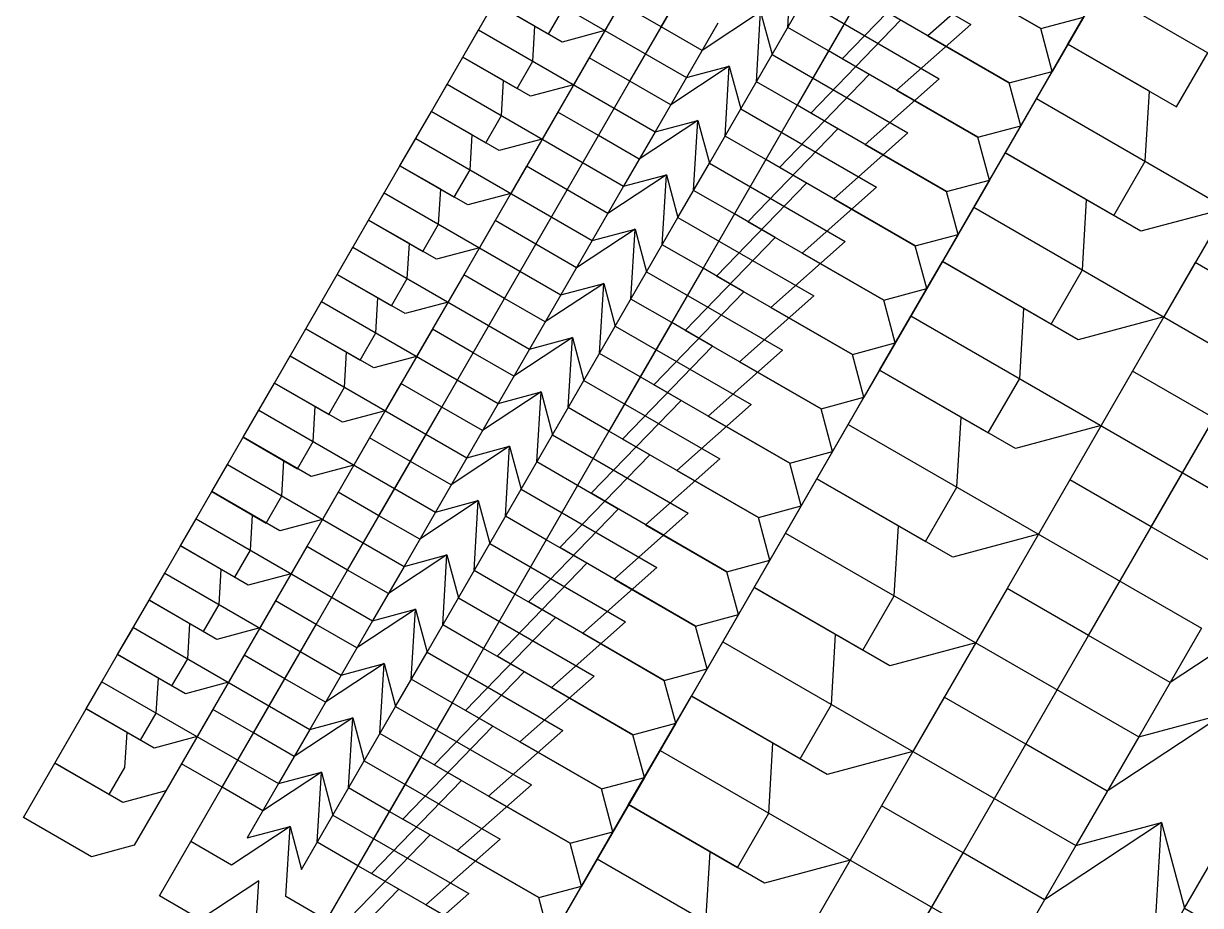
# Model space of a CAD drawing. Extents: x -31.2 to 31.2, y -29.9 to 29.9.
# Drawn here: x -23.552 to -18.862, y 18.732 to 22.247 of the extents above; entities that cross this region are included whole.
import ezdxf

# ---------------------------------------------------------------- set-up
doc = ezdxf.new("R2010")
doc.units = 0

msp = doc.modelspace()

# ---------------------------------------------------------------- linework, layer by layer
for points in [[(-20.2191, 22.3545, 0), (-20.4691, 21.9215, 0), (-20.6315, 22.0152, 0), (-20.6147, 22.2942, 0), (-20.848, 22.1402, 0), (-21.0104, 22.234, 0), (-20.7604, 22.667, 0)], [(-20.2191, 22.3545, 0), (-20.4691, 21.9215, 0), (-20.6315, 22.0152, 0), (-20.6147, 22.2942, 0), (-20.848, 22.1402, 0), (-21.0104, 22.234, 0), (-20.7604, 22.667, 0)], [(-20.2191, 22.3545, 0), (-20.4691, 21.9215, 0), (-20.6315, 22.0152, 0), (-20.6147, 22.2942, 0), (-20.848, 22.1402, 0), (-21.0104, 22.234, 0), (-20.7604, 22.667, 0)], [(-20.0941, 22.571, 0), (-20.3441, 22.138, 0), (-20.5065, 22.2317, 0), (-20.4897, 22.5107, 0)], [(-20.0941, 22.571, 0), (-20.3441, 22.138, 0), (-20.5065, 22.2317, 0), (-20.4897, 22.5107, 0)], [(-20.0941, 22.571, 0), (-20.3441, 22.138, 0), (-20.5065, 22.2317, 0), (-20.4897, 22.5107, 0)], [(-21.0477, 22.5442, 0), (-21.2352, 22.2195, 0), (-21.406, 22.1737, 0), (-21.6766, 22.33, 0)], [(-21.0477, 22.5442, 0), (-21.2352, 22.2195, 0), (-21.406, 22.1737, 0), (-21.6766, 22.33, 0)], [(-21.0477, 22.5442, 0), (-21.2352, 22.2195, 0), (-21.406, 22.1737, 0), (-21.6766, 22.33, 0)], [(-21.0477, 22.5442, 0), (-21.2352, 22.2195, 0), (-21.406, 22.1737, 0), (-21.6766, 22.33, 0)], [(-20.319, 22.5565, 0), (-19.7777, 22.244, 0), (-20.0735, 21.9817, 0), (-19.7487, 21.7942, 0), (-19.578, 21.84, 0), (-19.828, 21.407, 0), (-19.828, 21.407, 0), (-19.8737, 21.5777, 0), (-20.415, 21.8902, 0), (-20.0567, 22.2607, 0)], [(-20.319, 22.5565, 0), (-19.7777, 22.244, 0), (-20.0735, 21.9817, 0), (-19.7487, 21.7942, 0), (-19.578, 21.84, 0), (-19.828, 21.407, 0), (-19.828, 21.407, 0), (-19.8737, 21.5777, 0), (-20.415, 21.8902, 0), (-20.0567, 22.2607, 0)], [(-20.319, 22.5565, 0), (-19.7777, 22.244, 0), (-20.0735, 21.9817, 0), (-19.7487, 21.7942, 0), (-19.578, 21.84, 0), (-19.828, 21.407, 0), (-19.828, 21.407, 0), (-19.8737, 21.5777, 0), (-20.415, 21.8902, 0), (-20.0567, 22.2607, 0)], [(-19.203, 22.4895, 0), (-19.453, 22.0565, 0), (-19.453, 22.0565, 0), (-19.4987, 22.2272, 0), (-20.04, 22.5397, 0)], [(-19.203, 22.4895, 0), (-19.453, 22.0565, 0), (-19.453, 22.0565, 0), (-19.4987, 22.2272, 0), (-20.04, 22.5397, 0)], [(-19.6527, 22.4605, 0), (-19.9485, 22.1982, 0), (-19.6237, 22.0107, 0), (-19.453, 22.0565, 0), (-19.703, 21.6235, 0), (-19.703, 21.6235, 0), (-19.7487, 21.7942, 0), (-20.29, 22.1067, 0), (-19.9317, 22.4772, 0)], [(-19.6527, 22.4605, 0), (-19.9485, 22.1982, 0), (-19.6237, 22.0107, 0), (-19.453, 22.0565, 0), (-19.703, 21.6235, 0), (-19.703, 21.6235, 0), (-19.7487, 21.7942, 0), (-20.29, 22.1067, 0), (-19.9317, 22.4772, 0)], [(-19.6527, 22.4605, 0), (-19.9485, 22.1982, 0), (-19.6237, 22.0107, 0), (-19.453, 22.0565, 0), (-19.703, 21.6235, 0), (-19.703, 21.6235, 0), (-19.7487, 21.7942, 0), (-20.29, 22.1067, 0), (-19.9317, 22.4772, 0)], [(-21.6141, 22.4382, 0), (-20.9105, 22.032, 0), (-21.0355, 21.8155, 0), (-20.8647, 21.8612, 0), (-20.819, 21.6905, 0), (-20.694, 21.907, 0), (-20.1527, 21.5945, 0), (-20.4485, 21.3322, 0), (-20.1237, 21.1447, 0), (-19.953, 21.1905, 0), (-20.203, 20.7575, 0), (-20.203, 20.7575, 0), (-20.2487, 20.9282, 0), (-20.79, 21.2407, 0), (-20.4317, 21.6112, 0), (-20.5941, 21.705, 0), (-20.8441, 21.272, 0), (-21.0065, 21.3657, 0), (-20.9897, 21.6447, 0), (-21.223, 21.4907, 0), (-21.3854, 21.5845, 0), (-21.1354, 22.0175, 0), (-21.2977, 22.1112, 0), (-21.4852, 21.7865, 0), (-21.656, 21.7407, 0), (-21.9266, 21.897, 0), (-21.8016, 22.1135, 0), (-21.5851, 21.9885, 0), (-21.5226, 22.0967, 0), (-21.5143, 22.2362, 0), (-21.6766, 22.33, 0)], [(-21.6141, 22.4382, 0), (-20.9105, 22.032, 0), (-21.0355, 21.8155, 0), (-20.8647, 21.8612, 0), (-20.819, 21.6905, 0), (-20.694, 21.907, 0), (-20.1527, 21.5945, 0), (-20.4485, 21.3322, 0), (-20.1237, 21.1447, 0), (-19.953, 21.1905, 0), (-20.203, 20.7575, 0), (-20.203, 20.7575, 0), (-20.2487, 20.9282, 0), (-20.79, 21.2407, 0), (-20.4317, 21.6112, 0), (-20.5941, 21.705, 0), (-20.8441, 21.272, 0), (-21.0065, 21.3657, 0), (-20.9897, 21.6447, 0), (-21.223, 21.4907, 0), (-21.3854, 21.5845, 0), (-21.1354, 22.0175, 0), (-21.2977, 22.1112, 0), (-21.4852, 21.7865, 0), (-21.656, 21.7407, 0), (-21.9266, 21.897, 0), (-21.8016, 22.1135, 0), (-21.5851, 21.9885, 0), (-21.5226, 22.0967, 0), (-21.5143, 22.2362, 0), (-21.6766, 22.33, 0)], [(-21.6141, 22.4382, 0), (-20.9105, 22.032, 0), (-21.0355, 21.8155, 0), (-20.8647, 21.8612, 0), (-20.819, 21.6905, 0), (-20.694, 21.907, 0), (-20.1527, 21.5945, 0), (-20.4485, 21.3322, 0), (-20.1237, 21.1447, 0), (-19.953, 21.1905, 0), (-20.203, 20.7575, 0), (-20.203, 20.7575, 0), (-20.2487, 20.9282, 0), (-20.79, 21.2407, 0), (-20.4317, 21.6112, 0), (-20.5941, 21.705, 0), (-20.8441, 21.272, 0), (-21.0065, 21.3657, 0), (-20.9897, 21.6447, 0), (-21.223, 21.4907, 0), (-21.3854, 21.5845, 0), (-21.1354, 22.0175, 0), (-21.2977, 22.1112, 0), (-21.4852, 21.7865, 0), (-21.656, 21.7407, 0), (-21.9266, 21.897, 0), (-21.8016, 22.1135, 0), (-21.5851, 21.9885, 0), (-21.5226, 22.0967, 0), (-21.5143, 22.2362, 0), (-21.6766, 22.33, 0)], [(-21.6141, 22.4382, 0), (-20.9105, 22.032, 0), (-21.0355, 21.8155, 0), (-20.8647, 21.8612, 0), (-20.819, 21.6905, 0), (-20.694, 21.907, 0), (-20.1527, 21.5945, 0), (-20.4485, 21.3322, 0), (-20.1237, 21.1447, 0), (-19.953, 21.1905, 0), (-20.203, 20.7575, 0), (-20.203, 20.7575, 0), (-20.2487, 20.9282, 0), (-20.79, 21.2407, 0), (-20.4317, 21.6112, 0), (-20.5941, 21.705, 0), (-20.8441, 21.272, 0), (-21.0065, 21.3657, 0), (-20.9897, 21.6447, 0), (-21.223, 21.4907, 0), (-21.3854, 21.5845, 0), (-21.1354, 22.0175, 0), (-21.2977, 22.1112, 0), (-21.4852, 21.7865, 0), (-21.656, 21.7407, 0), (-21.9266, 21.897, 0), (-21.8016, 22.1135, 0), (-21.5851, 21.9885, 0), (-21.5226, 22.0967, 0), (-21.5143, 22.2362, 0), (-21.6766, 22.33, 0)], [(-20.6147, 22.2942, 0), (-20.569, 22.1235, 0), (-20.444, 22.34, 0), (-19.9027, 22.0275, 0), (-20.1985, 21.7652, 0), (-19.8737, 21.5777, 0), (-19.703, 21.6235, 0), (-19.953, 21.1905, 0), (-19.953, 21.1905, 0), (-19.9987, 21.3612, 0), (-20.54, 21.6737, 0), (-20.1817, 22.0442, 0), (-20.3441, 22.138, 0), (-20.5941, 21.705, 0), (-20.7565, 21.7987, 0), (-20.7397, 22.0777, 0), (-20.973, 21.9237, 0), (-21.1354, 22.0175, 0), (-20.8854, 22.4505, 0)], [(-20.6147, 22.2942, 0), (-20.569, 22.1235, 0), (-20.444, 22.34, 0), (-19.9027, 22.0275, 0), (-20.1985, 21.7652, 0), (-19.8737, 21.5777, 0), (-19.703, 21.6235, 0), (-19.953, 21.1905, 0), (-19.953, 21.1905, 0), (-19.9987, 21.3612, 0), (-20.54, 21.6737, 0), (-20.1817, 22.0442, 0), (-20.3441, 22.138, 0), (-20.5941, 21.705, 0), (-20.7565, 21.7987, 0), (-20.7397, 22.0777, 0), (-20.973, 21.9237, 0), (-21.1354, 22.0175, 0), (-20.8854, 22.4505, 0)], [(-20.6147, 22.2942, 0), (-20.569, 22.1235, 0), (-20.444, 22.34, 0), (-19.9027, 22.0275, 0), (-20.1985, 21.7652, 0), (-19.8737, 21.5777, 0), (-19.703, 21.6235, 0), (-19.953, 21.1905, 0), (-19.953, 21.1905, 0), (-19.9987, 21.3612, 0), (-20.54, 21.6737, 0), (-20.1817, 22.0442, 0), (-20.3441, 22.138, 0), (-20.5941, 21.705, 0), (-20.7565, 21.7987, 0), (-20.7397, 22.0777, 0), (-20.973, 21.9237, 0), (-21.1354, 22.0175, 0), (-20.8854, 22.4505, 0)], [(-20.6147, 22.2942, 0), (-20.569, 22.1235, 0), (-20.444, 22.34, 0), (-19.9027, 22.0275, 0), (-20.1985, 21.7652, 0), (-19.8737, 21.5777, 0), (-19.703, 21.6235, 0), (-19.953, 21.1905, 0), (-19.953, 21.1905, 0), (-19.9987, 21.3612, 0), (-20.54, 21.6737, 0), (-20.1817, 22.0442, 0), (-20.3441, 22.138, 0), (-20.5941, 21.705, 0), (-20.7565, 21.7987, 0), (-20.7397, 22.0777, 0), (-20.973, 21.9237, 0), (-21.1354, 22.0175, 0), (-20.8854, 22.4505, 0)], [(-19.8235, 22.4147, 0), (-19.4987, 22.2272, 0), (-19.328, 22.273, 0), (-19.578, 21.84, 0), (-19.578, 21.84, 0), (-19.6237, 22.0107, 0), (-20.165, 22.3232, 0)], [(-19.8235, 22.4147, 0), (-19.4987, 22.2272, 0), (-19.328, 22.273, 0), (-19.578, 21.84, 0), (-19.578, 21.84, 0), (-19.6237, 22.0107, 0), (-20.165, 22.3232, 0)], [(-18.6327, 21.7272, 0), (-19.0077, 21.0777, 0), (-19.3492, 20.9862, 0), (-19.8905, 21.2987, 0), (-19.6405, 21.7317, 0), (-19.2074, 21.4817, 0), (-19.0824, 21.6982, 0), (-19.0657, 21.9772, 0), (-19.3905, 22.1647, 0), (-19.2655, 22.3812, 0), (-17.8582, 21.5687, 0)], [(-20.7855, 22.2485, 0), (-20.9105, 22.032, 0), (-20.7397, 22.0777, 0), (-20.694, 21.907, 0), (-20.569, 22.1235, 0), (-20.0277, 21.811, 0), (-20.3235, 21.5487, 0), (-19.9987, 21.3612, 0), (-19.828, 21.407, 0), (-20.078, 20.974, 0), (-20.078, 20.974, 0), (-20.1237, 21.1447, 0), (-20.665, 21.4572, 0), (-20.3067, 21.8277, 0), (-20.4691, 21.9215, 0), (-20.7191, 21.4885, 0), (-20.8815, 21.5822, 0), (-20.8647, 21.8612, 0), (-21.098, 21.7072, 0), (-21.2604, 21.801, 0), (-21.0104, 22.234, 0), (-21.1727, 22.3277, 0), (-21.3602, 22.003, 0), (-21.531, 21.9572, 0), (-21.8016, 22.1135, 0), (-21.6766, 22.33, 0), (-21.4601, 22.205, 0), (-21.3976, 22.3132, 0)], [(-20.7855, 22.2485, 0), (-20.9105, 22.032, 0), (-20.7397, 22.0777, 0), (-20.694, 21.907, 0), (-20.569, 22.1235, 0), (-20.0277, 21.811, 0), (-20.3235, 21.5487, 0), (-19.9987, 21.3612, 0), (-19.828, 21.407, 0), (-20.078, 20.974, 0), (-20.078, 20.974, 0), (-20.1237, 21.1447, 0), (-20.665, 21.4572, 0), (-20.3067, 21.8277, 0), (-20.4691, 21.9215, 0), (-20.7191, 21.4885, 0), (-20.8815, 21.5822, 0), (-20.8647, 21.8612, 0), (-21.098, 21.7072, 0), (-21.2604, 21.801, 0), (-21.0104, 22.234, 0), (-21.1727, 22.3277, 0), (-21.3602, 22.003, 0), (-21.531, 21.9572, 0), (-21.8016, 22.1135, 0), (-21.6766, 22.33, 0), (-21.4601, 22.205, 0), (-21.3976, 22.3132, 0)], [(-20.7855, 22.2485, 0), (-20.9105, 22.032, 0), (-20.7397, 22.0777, 0), (-20.694, 21.907, 0), (-20.569, 22.1235, 0), (-20.0277, 21.811, 0), (-20.3235, 21.5487, 0), (-19.9987, 21.3612, 0), (-19.828, 21.407, 0), (-20.078, 20.974, 0), (-20.078, 20.974, 0), (-20.1237, 21.1447, 0), (-20.665, 21.4572, 0), (-20.3067, 21.8277, 0), (-20.4691, 21.9215, 0), (-20.7191, 21.4885, 0), (-20.8815, 21.5822, 0), (-20.8647, 21.8612, 0), (-21.098, 21.7072, 0), (-21.2604, 21.801, 0), (-21.0104, 22.234, 0), (-21.1727, 22.3277, 0), (-21.3602, 22.003, 0), (-21.531, 21.9572, 0), (-21.8016, 22.1135, 0), (-21.6766, 22.33, 0), (-21.4601, 22.205, 0), (-21.3976, 22.3132, 0)], [(-20.7855, 22.2485, 0), (-20.9105, 22.032, 0), (-20.7397, 22.0777, 0), (-20.694, 21.907, 0), (-20.569, 22.1235, 0), (-20.0277, 21.811, 0), (-20.3235, 21.5487, 0), (-19.9987, 21.3612, 0), (-19.828, 21.407, 0), (-20.078, 20.974, 0), (-20.078, 20.974, 0), (-20.1237, 21.1447, 0), (-20.665, 21.4572, 0), (-20.3067, 21.8277, 0), (-20.4691, 21.9215, 0), (-20.7191, 21.4885, 0), (-20.8815, 21.5822, 0), (-20.8647, 21.8612, 0), (-21.098, 21.7072, 0), (-21.2604, 21.801, 0), (-21.0104, 22.234, 0), (-21.1727, 22.3277, 0), (-21.3602, 22.003, 0), (-21.531, 21.9572, 0), (-21.8016, 22.1135, 0), (-21.6766, 22.33, 0), (-21.4601, 22.205, 0), (-21.3976, 22.3132, 0)], [(-18.7577, 21.5107, 0), (-19.0992, 21.4192, 0), (-19.6405, 21.7317, 0), (-19.3905, 22.1647, 0), (-18.9574, 21.9147, 0), (-18.8324, 22.1312, 0)], [(-18.7332, 20.0532, 0), (-19.0579, 20.2407, 0), (-18.5579, 21.1067, 0), (-18.8827, 21.2942, 0), (-19.2577, 20.6447, 0), (-19.5992, 20.5532, 0), (-20.1405, 20.8657, 0), (-19.8905, 21.2987, 0), (-19.4574, 21.0487, 0), (-19.3324, 21.2652, 0), (-19.3157, 21.5442, 0), (-19.6405, 21.7317, 0), (-19.5155, 21.9482, 0), (-18.1082, 21.1357, 0)], [(-18.7332, 20.0532, 0), (-19.0579, 20.2407, 0), (-18.5579, 21.1067, 0), (-18.8827, 21.2942, 0), (-19.2577, 20.6447, 0), (-19.5992, 20.5532, 0), (-20.1405, 20.8657, 0), (-19.8905, 21.2987, 0), (-19.4574, 21.0487, 0), (-19.3324, 21.2652, 0), (-19.3157, 21.5442, 0), (-19.6405, 21.7317, 0), (-19.5155, 21.9482, 0), (-18.1082, 21.1357, 0)], [(-18.5167, 19.9282, 0), (-18.9832, 19.6202, 0), (-19.3079, 19.8077, 0), (-18.8079, 20.6737, 0), (-19.1327, 20.8612, 0), (-19.5077, 20.2117, 0), (-19.8492, 20.1202, 0), (-20.3905, 20.4327, 0), (-20.1405, 20.8657, 0), (-19.7074, 20.6157, 0), (-19.5824, 20.8322, 0), (-19.5657, 21.1112, 0), (-19.8905, 21.2987, 0), (-19.7655, 21.5152, 0), (-18.3582, 20.7027, 0)], [(-18.5167, 19.9282, 0), (-18.9832, 19.6202, 0), (-19.3079, 19.8077, 0), (-18.8079, 20.6737, 0), (-19.1327, 20.8612, 0), (-19.5077, 20.2117, 0), (-19.8492, 20.1202, 0), (-20.3905, 20.4327, 0), (-20.1405, 20.8657, 0), (-19.7074, 20.6157, 0), (-19.5824, 20.8322, 0), (-19.5657, 21.1112, 0), (-19.8905, 21.2987, 0), (-19.7655, 21.5152, 0), (-18.3582, 20.7027, 0)], [(-18.7667, 19.4952, 0), (-19.2332, 19.1872, 0), (-19.5579, 19.3747, 0), (-19.0579, 20.2407, 0), (-19.3827, 20.4282, 0), (-19.7577, 19.7787, 0), (-20.0992, 19.6872, 0), (-20.6405, 19.9997, 0), (-20.3905, 20.4327, 0), (-19.9574, 20.1827, 0), (-19.8324, 20.3992, 0), (-19.8157, 20.6782, 0), (-20.1405, 20.8657, 0), (-20.0155, 21.0822, 0), (-18.6082, 20.2697, 0)], [(-18.7667, 19.4952, 0), (-19.2332, 19.1872, 0), (-19.5579, 19.3747, 0), (-19.0579, 20.2407, 0), (-19.3827, 20.4282, 0), (-19.7577, 19.7787, 0), (-20.0992, 19.6872, 0), (-20.6405, 19.9997, 0), (-20.3905, 20.4327, 0), (-19.9574, 20.1827, 0), (-19.8324, 20.3992, 0), (-19.8157, 20.6782, 0), (-20.1405, 20.8657, 0), (-20.0155, 21.0822, 0), (-18.6082, 20.2697, 0)], [(-18.7254, 18.3167, 0), (-19.0502, 18.5042, 0), (-19.0167, 19.0622, 0), (-19.4832, 18.7542, 0), (-19.8079, 18.9417, 0), (-19.3079, 19.8077, 0), (-19.6327, 19.9952, 0), (-20.0077, 19.3457, 0), (-20.3492, 19.2542, 0), (-20.8905, 19.5667, 0), (-20.6405, 19.9997, 0), (-20.2074, 19.7497, 0), (-20.0824, 19.9662, 0), (-20.0657, 20.2452, 0), (-20.3905, 20.4327, 0), (-20.2655, 20.6492, 0), (-18.8582, 19.8367, 0), (-19.1082, 19.4037, 0), (-18.7667, 19.4952, 0)], [(-18.7254, 18.3167, 0), (-19.0502, 18.5042, 0), (-19.0167, 19.0622, 0), (-19.4832, 18.7542, 0), (-19.8079, 18.9417, 0), (-19.3079, 19.8077, 0), (-19.6327, 19.9952, 0), (-20.0077, 19.3457, 0), (-20.3492, 19.2542, 0), (-20.8905, 19.5667, 0), (-20.6405, 19.9997, 0), (-20.2074, 19.7497, 0), (-20.0824, 19.9662, 0), (-20.0657, 20.2452, 0), (-20.3905, 20.4327, 0), (-20.2655, 20.6492, 0), (-18.8582, 19.8367, 0), (-19.1082, 19.4037, 0), (-18.7667, 19.4952, 0)], [(-21.453, 18.5924, 0), (-21.4987, 18.7631, 0), (-22.04, 19.0756, 0), (-21.6817, 19.4462, 0), (-21.8441, 19.5399, 0), (-22.0941, 19.1069, 0), (-22.2565, 19.2006, 0), (-22.2397, 19.4796, 0), (-22.473, 19.3256, 0), (-22.6354, 19.4194, 0), (-22.3854, 19.8524, 0), (-22.5477, 19.9462, 0), (-22.7352, 19.6214, 0), (-22.906, 19.5756, 0), (-23.1766, 19.7319, 0), (-23.0516, 19.9484, 0), (-22.8351, 19.8234, 0), (-22.7726, 19.9316, 0), (-22.7643, 20.0712, 0), (-22.9266, 20.1649, 0), (-22.8641, 20.2732, 0), (-22.1605, 19.8669, 0), (-22.2855, 19.6504, 0), (-22.1147, 19.6962, 0), (-22.069, 19.5254, 0), (-21.944, 19.7419, 0), (-21.4027, 19.4294, 0), (-21.6985, 19.1671, 0), (-21.3737, 18.9796, 0), (-21.203, 19.0254, 0), (-21.453, 18.5924, 0)], [(-21.453, 18.5924, 0), (-21.4987, 18.7631, 0), (-22.04, 19.0756, 0), (-21.6817, 19.4462, 0), (-21.8441, 19.5399, 0), (-22.0941, 19.1069, 0), (-22.2565, 19.2006, 0), (-22.2397, 19.4796, 0), (-22.473, 19.3256, 0), (-22.6354, 19.4194, 0), (-22.3854, 19.8524, 0), (-22.5477, 19.9462, 0), (-22.7352, 19.6214, 0), (-22.906, 19.5756, 0), (-23.1766, 19.7319, 0), (-23.0516, 19.9484, 0), (-22.8351, 19.8234, 0), (-22.7726, 19.9316, 0), (-22.7643, 20.0712, 0), (-22.9266, 20.1649, 0), (-22.8641, 20.2732, 0), (-22.1605, 19.8669, 0), (-22.2855, 19.6504, 0), (-22.1147, 19.6962, 0), (-22.069, 19.5254, 0), (-21.944, 19.7419, 0), (-21.4027, 19.4294, 0), (-21.6985, 19.1671, 0), (-21.3737, 18.9796, 0), (-21.203, 19.0254, 0), (-21.453, 18.5924, 0)], [(-18.4754, 18.7497, 0), (-18.9754, 17.8837, 0), (-19.3002, 18.0712, 0), (-19.2667, 18.6292, 0), (-19.7332, 18.3212, 0), (-20.0579, 18.5087, 0), (-19.5579, 19.3747, 0), (-19.8827, 19.5622, 0), (-20.2577, 18.9127, 0), (-20.5992, 18.8212, 0), (-21.1405, 19.1337, 0), (-20.8905, 19.5667, 0), (-20.4574, 19.3167, 0), (-20.3324, 19.5332, 0), (-20.3157, 19.8122, 0), (-20.6405, 19.9997, 0), (-20.5155, 20.2162, 0), (-19.1082, 19.4037, 0), (-19.3582, 18.9707, 0), (-19.0167, 19.0622, 0), (-18.9252, 18.7207, 0), (-18.6752, 19.1537, 0)], [(-18.4754, 18.7497, 0), (-18.9754, 17.8837, 0), (-19.3002, 18.0712, 0), (-19.2667, 18.6292, 0), (-19.7332, 18.3212, 0), (-20.0579, 18.5087, 0), (-19.5579, 19.3747, 0), (-19.8827, 19.5622, 0), (-20.2577, 18.9127, 0), (-20.5992, 18.8212, 0), (-21.1405, 19.1337, 0), (-20.8905, 19.5667, 0), (-20.4574, 19.3167, 0), (-20.3324, 19.5332, 0), (-20.3157, 19.8122, 0), (-20.6405, 19.9997, 0), (-20.5155, 20.2162, 0), (-19.1082, 19.4037, 0), (-19.3582, 18.9707, 0), (-19.0167, 19.0622, 0), (-18.9252, 18.7207, 0), (-18.6752, 19.1537, 0)], [(-21.6237, 18.5466, 0), (-22.165, 18.8591, 0), (-21.8067, 19.2296, 0), (-21.9691, 19.3234, 0), (-22.2191, 18.8904, 0), (-22.3815, 18.9841, 0), (-22.3647, 19.2631, 0), (-22.598, 19.1091, 0), (-22.7604, 19.2029, 0), (-22.5104, 19.6359, 0), (-22.6727, 19.7296, 0), (-22.8602, 19.4049, 0), (-23.031, 19.3591, 0), (-23.3016, 19.5154, 0), (-23.1766, 19.7319, 0), (-22.9601, 19.6069, 0), (-22.8976, 19.7151, 0), (-22.8893, 19.8546, 0), (-23.0516, 19.9484, 0), (-22.9891, 20.0566, 0), (-22.2855, 19.6504, 0), (-22.4105, 19.4339, 0), (-22.2397, 19.4796, 0), (-22.194, 19.3089, 0), (-22.069, 19.5254, 0), (-21.5277, 19.2129, 0), (-21.8235, 18.9506, 0), (-21.4987, 18.7631, 0), (-21.328, 18.8089, 0), (-21.578, 18.3759, 0)], [(-21.6237, 18.5466, 0), (-22.165, 18.8591, 0), (-21.8067, 19.2296, 0), (-21.9691, 19.3234, 0), (-22.2191, 18.8904, 0), (-22.3815, 18.9841, 0), (-22.3647, 19.2631, 0), (-22.598, 19.1091, 0), (-22.7604, 19.2029, 0), (-22.5104, 19.6359, 0), (-22.6727, 19.7296, 0), (-22.8602, 19.4049, 0), (-23.031, 19.3591, 0), (-23.3016, 19.5154, 0), (-23.1766, 19.7319, 0), (-22.9601, 19.6069, 0), (-22.8976, 19.7151, 0), (-22.8893, 19.8546, 0), (-23.0516, 19.9484, 0), (-22.9891, 20.0566, 0), (-22.2855, 19.6504, 0), (-22.4105, 19.4339, 0), (-22.2397, 19.4796, 0), (-22.194, 19.3089, 0), (-22.069, 19.5254, 0), (-21.5277, 19.2129, 0), (-21.8235, 18.9506, 0), (-21.4987, 18.7631, 0), (-21.328, 18.8089, 0), (-21.578, 18.3759, 0)], [(-22.29, 18.6426, 0), (-21.9317, 19.0131, 0), (-22.0941, 19.1069, 0), (-22.3441, 18.6739, 0), (-22.5065, 18.7676, 0), (-22.4897, 19.0466, 0), (-22.723, 18.8926, 0), (-22.8854, 18.9864, 0), (-22.6354, 19.4194, 0), (-22.7977, 19.5131, 0), (-22.9852, 19.1884, 0), (-23.156, 19.1426, 0), (-23.4266, 19.2989, 0), (-23.3016, 19.5154, 0), (-23.0851, 19.3904, 0), (-23.0226, 19.4986, 0), (-23.0143, 19.6381, 0), (-23.1766, 19.7319, 0), (-23.1141, 19.8401, 0), (-22.4105, 19.4339, 0), (-22.5355, 19.2174, 0), (-22.3647, 19.2631, 0), (-22.319, 19.0924, 0), (-22.194, 19.3089, 0), (-21.6527, 18.9964, 0), (-21.9485, 18.7341, 0), (-21.6237, 18.5466, 0)], [(-18.7254, 18.3167, 0), (-19.2254, 17.4506, 0), (-19.5502, 17.6381, 0), (-19.5167, 18.1962, 0), (-19.9832, 17.8881, 0), (-20.3079, 18.0756, 0), (-19.8079, 18.9417, 0), (-20.1327, 19.1292, 0), (-20.5077, 18.4796, 0), (-20.8492, 18.3881, 0), (-21.3905, 18.7006, 0), (-21.1405, 19.1337, 0), (-20.7074, 18.8837, 0), (-20.5824, 19.1002, 0), (-20.5657, 19.3792, 0), (-20.8905, 19.5667, 0), (-20.7655, 19.7832, 0), (-19.3582, 18.9707, 0), (-19.6082, 18.5377, 0), (-19.2667, 18.6292, 0), (-19.1752, 18.2877, 0), (-18.9252, 18.7207, 0), (-17.8426, 18.0957, 0)], [(-18.7254, 18.3167, 0), (-19.2254, 17.4506, 0), (-19.5502, 17.6381, 0), (-19.5167, 18.1962, 0), (-19.9832, 17.8881, 0), (-20.3079, 18.0756, 0), (-19.8079, 18.9417, 0), (-20.1327, 19.1292, 0), (-20.5077, 18.4796, 0), (-20.8492, 18.3881, 0), (-21.3905, 18.7006, 0), (-21.1405, 19.1337, 0), (-20.7074, 18.8837, 0), (-20.5824, 19.1002, 0), (-20.5657, 19.3792, 0), (-20.8905, 19.5667, 0), (-20.7655, 19.7832, 0), (-19.3582, 18.9707, 0), (-19.6082, 18.5377, 0), (-19.2667, 18.6292, 0), (-19.1752, 18.2877, 0), (-18.9252, 18.7207, 0), (-17.8426, 18.0957, 0)], [(-22.6315, 18.5511, 0), (-22.6147, 18.8301, 0), (-22.848, 18.6761, 0), (-23.0104, 18.7699, 0), (-22.7604, 19.2029, 0), (-22.9227, 19.2966, 0), (-23.1102, 18.9719, 0), (-23.281, 18.9261, 0), (-23.5516, 19.0824, 0), (-23.4266, 19.2989, 0), (-23.2101, 19.1739, 0), (-23.1476, 19.2821, 0), (-23.1393, 19.4216, 0), (-23.3016, 19.5154, 0), (-23.2391, 19.6236, 0), (-22.5355, 19.2174, 0), (-22.6605, 19.0009, 0), (-22.4897, 19.0466, 0), (-22.444, 18.8759, 0), (-22.319, 19.0924, 0), (-21.7777, 18.7799, 0), (-22.0735, 18.5176, 0)], [(-20.8324, 18.6671, 0), (-20.8157, 18.9462, 0), (-21.1405, 19.1337, 0), (-21.0155, 19.3502, 0), (-19.6082, 18.5377, 0)], [(-21.3905, 18.7006, 0), (-21.2655, 18.9171, 0), (-19.8582, 18.1046, 0)], [(-22.415, 18.4261, 0), (-22.0567, 18.7966, 0), (-22.2191, 18.8904, 0), (-22.4691, 18.4574, 0)]]:
    msp.add_polyline3d(points)
for points in [[(-20.328, 20.5409, 0), (-20.3737, 20.7117, 0), (-20.915, 21.0242, 0), (-20.5567, 21.3947, 0), (-20.7191, 21.4885, 0), (-20.9691, 21.0554, 0), (-21.1315, 21.1492, 0), (-21.1147, 21.4282, 0), (-21.348, 21.2742, 0), (-21.5104, 21.3679, 0), (-21.2604, 21.801, 0), (-21.4227, 21.8947, 0), (-21.6102, 21.57, 0), (-21.781, 21.5242, 0), (-22.0516, 21.6804, 0), (-21.9266, 21.897, 0), (-21.7101, 21.772, 0), (-21.6476, 21.8802, 0), (-21.6393, 22.0197, 0), (-21.8016, 22.1135, 0), (-21.7391, 22.2217, 0), (-21.0355, 21.8155, 0), (-21.1605, 21.599, 0), (-20.9897, 21.6447, 0), (-20.944, 21.474, 0), (-20.819, 21.6905, 0), (-20.2777, 21.378, 0), (-20.5735, 21.1157, 0), (-20.2487, 20.9282, 0), (-20.078, 20.974, 0), (-20.328, 20.5409, 0)], [(-20.328, 20.5409, 0), (-20.3737, 20.7117, 0), (-20.915, 21.0242, 0), (-20.5567, 21.3947, 0), (-20.7191, 21.4885, 0), (-20.9691, 21.0554, 0), (-21.1315, 21.1492, 0), (-21.1147, 21.4282, 0), (-21.348, 21.2742, 0), (-21.5104, 21.3679, 0), (-21.2604, 21.801, 0), (-21.4227, 21.8947, 0), (-21.6102, 21.57, 0), (-21.781, 21.5242, 0), (-22.0516, 21.6804, 0), (-21.9266, 21.897, 0), (-21.7101, 21.772, 0), (-21.6476, 21.8802, 0), (-21.6393, 22.0197, 0), (-21.8016, 22.1135, 0), (-21.7391, 22.2217, 0), (-21.0355, 21.8155, 0), (-21.1605, 21.599, 0), (-20.9897, 21.6447, 0), (-20.944, 21.474, 0), (-20.819, 21.6905, 0), (-20.2777, 21.378, 0), (-20.5735, 21.1157, 0), (-20.2487, 20.9282, 0), (-20.078, 20.974, 0), (-20.328, 20.5409, 0)], [(-20.328, 20.5409, 0), (-20.3737, 20.7117, 0), (-20.915, 21.0242, 0), (-20.5567, 21.3947, 0), (-20.7191, 21.4885, 0), (-20.9691, 21.0554, 0), (-21.1315, 21.1492, 0), (-21.1147, 21.4282, 0), (-21.348, 21.2742, 0), (-21.5104, 21.3679, 0), (-21.2604, 21.801, 0), (-21.4227, 21.8947, 0), (-21.6102, 21.57, 0), (-21.781, 21.5242, 0), (-22.0516, 21.6804, 0), (-21.9266, 21.897, 0), (-21.7101, 21.772, 0), (-21.6476, 21.8802, 0), (-21.6393, 22.0197, 0), (-21.8016, 22.1135, 0), (-21.7391, 22.2217, 0), (-21.0355, 21.8155, 0), (-21.1605, 21.599, 0), (-20.9897, 21.6447, 0), (-20.944, 21.474, 0), (-20.819, 21.6905, 0), (-20.2777, 21.378, 0), (-20.5735, 21.1157, 0), (-20.2487, 20.9282, 0), (-20.078, 20.974, 0), (-20.328, 20.5409, 0)], [(-20.328, 20.5409, 0), (-20.3737, 20.7117, 0), (-20.915, 21.0242, 0), (-20.5567, 21.3947, 0), (-20.7191, 21.4885, 0), (-20.9691, 21.0554, 0), (-21.1315, 21.1492, 0), (-21.1147, 21.4282, 0), (-21.348, 21.2742, 0), (-21.5104, 21.3679, 0), (-21.2604, 21.801, 0), (-21.4227, 21.8947, 0), (-21.6102, 21.57, 0), (-21.781, 21.5242, 0), (-22.0516, 21.6804, 0), (-21.9266, 21.897, 0), (-21.7101, 21.772, 0), (-21.6476, 21.8802, 0), (-21.6393, 22.0197, 0), (-21.8016, 22.1135, 0), (-21.7391, 22.2217, 0), (-21.0355, 21.8155, 0), (-21.1605, 21.599, 0), (-20.9897, 21.6447, 0), (-20.944, 21.474, 0), (-20.819, 21.6905, 0), (-20.2777, 21.378, 0), (-20.5735, 21.1157, 0), (-20.2487, 20.9282, 0), (-20.078, 20.974, 0), (-20.328, 20.5409, 0)], [(-20.453, 20.3244, 0), (-20.4987, 20.4952, 0), (-21.04, 20.8077, 0), (-20.6817, 21.1782, 0), (-20.8441, 21.272, 0), (-21.0941, 20.8389, 0), (-21.2565, 20.9327, 0), (-21.2397, 21.2117, 0), (-21.473, 21.0577, 0), (-21.6354, 21.1514, 0), (-21.3854, 21.5845, 0), (-21.5477, 21.6782, 0), (-21.7352, 21.3534, 0), (-21.906, 21.3077, 0), (-22.1766, 21.4639, 0), (-22.0516, 21.6804, 0), (-21.8351, 21.5554, 0), (-21.7726, 21.6637, 0), (-21.7643, 21.8032, 0), (-21.9266, 21.897, 0), (-21.8641, 22.0052, 0), (-21.1605, 21.599, 0), (-21.2855, 21.3825, 0), (-21.1147, 21.4282, 0), (-21.069, 21.2575, 0), (-20.944, 21.474, 0), (-20.4027, 21.1615, 0), (-20.6985, 20.8992, 0), (-20.3737, 20.7117, 0), (-20.203, 20.7575, 0), (-20.453, 20.3244, 0)], [(-20.453, 20.3244, 0), (-20.4987, 20.4952, 0), (-21.04, 20.8077, 0), (-20.6817, 21.1782, 0), (-20.8441, 21.272, 0), (-21.0941, 20.8389, 0), (-21.2565, 20.9327, 0), (-21.2397, 21.2117, 0), (-21.473, 21.0577, 0), (-21.6354, 21.1514, 0), (-21.3854, 21.5845, 0), (-21.5477, 21.6782, 0), (-21.7352, 21.3534, 0), (-21.906, 21.3077, 0), (-22.1766, 21.4639, 0), (-22.0516, 21.6804, 0), (-21.8351, 21.5554, 0), (-21.7726, 21.6637, 0), (-21.7643, 21.8032, 0), (-21.9266, 21.897, 0), (-21.8641, 22.0052, 0), (-21.1605, 21.599, 0), (-21.2855, 21.3825, 0), (-21.1147, 21.4282, 0), (-21.069, 21.2575, 0), (-20.944, 21.474, 0), (-20.4027, 21.1615, 0), (-20.6985, 20.8992, 0), (-20.3737, 20.7117, 0), (-20.203, 20.7575, 0), (-20.453, 20.3244, 0)], [(-20.453, 20.3244, 0), (-20.4987, 20.4952, 0), (-21.04, 20.8077, 0), (-20.6817, 21.1782, 0), (-20.8441, 21.272, 0), (-21.0941, 20.8389, 0), (-21.2565, 20.9327, 0), (-21.2397, 21.2117, 0), (-21.473, 21.0577, 0), (-21.6354, 21.1514, 0), (-21.3854, 21.5845, 0), (-21.5477, 21.6782, 0), (-21.7352, 21.3534, 0), (-21.906, 21.3077, 0), (-22.1766, 21.4639, 0), (-22.0516, 21.6804, 0), (-21.8351, 21.5554, 0), (-21.7726, 21.6637, 0), (-21.7643, 21.8032, 0), (-21.9266, 21.897, 0), (-21.8641, 22.0052, 0), (-21.1605, 21.599, 0), (-21.2855, 21.3825, 0), (-21.1147, 21.4282, 0), (-21.069, 21.2575, 0), (-20.944, 21.474, 0), (-20.4027, 21.1615, 0), (-20.6985, 20.8992, 0), (-20.3737, 20.7117, 0), (-20.203, 20.7575, 0), (-20.453, 20.3244, 0)], [(-20.453, 20.3244, 0), (-20.4987, 20.4952, 0), (-21.04, 20.8077, 0), (-20.6817, 21.1782, 0), (-20.8441, 21.272, 0), (-21.0941, 20.8389, 0), (-21.2565, 20.9327, 0), (-21.2397, 21.2117, 0), (-21.473, 21.0577, 0), (-21.6354, 21.1514, 0), (-21.3854, 21.5845, 0), (-21.5477, 21.6782, 0), (-21.7352, 21.3534, 0), (-21.906, 21.3077, 0), (-22.1766, 21.4639, 0), (-22.0516, 21.6804, 0), (-21.8351, 21.5554, 0), (-21.7726, 21.6637, 0), (-21.7643, 21.8032, 0), (-21.9266, 21.897, 0), (-21.8641, 22.0052, 0), (-21.1605, 21.599, 0), (-21.2855, 21.3825, 0), (-21.1147, 21.4282, 0), (-21.069, 21.2575, 0), (-20.944, 21.474, 0), (-20.4027, 21.1615, 0), (-20.6985, 20.8992, 0), (-20.3737, 20.7117, 0), (-20.203, 20.7575, 0), (-20.453, 20.3244, 0)], [(-20.578, 20.1079, 0), (-20.6237, 20.2787, 0), (-21.165, 20.5912, 0), (-20.8067, 20.9617, 0), (-20.9691, 21.0554, 0), (-21.2191, 20.6224, 0), (-21.3815, 20.7162, 0), (-21.3647, 20.9952, 0), (-21.598, 20.8412, 0), (-21.7604, 20.9349, 0), (-21.5104, 21.3679, 0), (-21.6727, 21.4617, 0), (-21.8602, 21.1369, 0), (-22.031, 21.0912, 0), (-22.3016, 21.2474, 0), (-22.1766, 21.4639, 0), (-21.9601, 21.3389, 0), (-21.8976, 21.4472, 0), (-21.8893, 21.5867, 0), (-22.0516, 21.6804, 0), (-21.9891, 21.7887, 0), (-21.2855, 21.3825, 0), (-21.4105, 21.1659, 0), (-21.2397, 21.2117, 0), (-21.194, 21.0409, 0), (-21.069, 21.2575, 0), (-20.5277, 20.945, 0), (-20.8235, 20.6827, 0), (-20.4987, 20.4952, 0), (-20.328, 20.5409, 0), (-20.578, 20.1079, 0)], [(-20.578, 20.1079, 0), (-20.6237, 20.2787, 0), (-21.165, 20.5912, 0), (-20.8067, 20.9617, 0), (-20.9691, 21.0554, 0), (-21.2191, 20.6224, 0), (-21.3815, 20.7162, 0), (-21.3647, 20.9952, 0), (-21.598, 20.8412, 0), (-21.7604, 20.9349, 0), (-21.5104, 21.3679, 0), (-21.6727, 21.4617, 0), (-21.8602, 21.1369, 0), (-22.031, 21.0912, 0), (-22.3016, 21.2474, 0), (-22.1766, 21.4639, 0), (-21.9601, 21.3389, 0), (-21.8976, 21.4472, 0), (-21.8893, 21.5867, 0), (-22.0516, 21.6804, 0), (-21.9891, 21.7887, 0), (-21.2855, 21.3825, 0), (-21.4105, 21.1659, 0), (-21.2397, 21.2117, 0), (-21.194, 21.0409, 0), (-21.069, 21.2575, 0), (-20.5277, 20.945, 0), (-20.8235, 20.6827, 0), (-20.4987, 20.4952, 0), (-20.328, 20.5409, 0), (-20.578, 20.1079, 0)], [(-20.578, 20.1079, 0), (-20.6237, 20.2787, 0), (-21.165, 20.5912, 0), (-20.8067, 20.9617, 0), (-20.9691, 21.0554, 0), (-21.2191, 20.6224, 0), (-21.3815, 20.7162, 0), (-21.3647, 20.9952, 0), (-21.598, 20.8412, 0), (-21.7604, 20.9349, 0), (-21.5104, 21.3679, 0), (-21.6727, 21.4617, 0), (-21.8602, 21.1369, 0), (-22.031, 21.0912, 0), (-22.3016, 21.2474, 0), (-22.1766, 21.4639, 0), (-21.9601, 21.3389, 0), (-21.8976, 21.4472, 0), (-21.8893, 21.5867, 0), (-22.0516, 21.6804, 0), (-21.9891, 21.7887, 0), (-21.2855, 21.3825, 0), (-21.4105, 21.1659, 0), (-21.2397, 21.2117, 0), (-21.194, 21.0409, 0), (-21.069, 21.2575, 0), (-20.5277, 20.945, 0), (-20.8235, 20.6827, 0), (-20.4987, 20.4952, 0), (-20.328, 20.5409, 0), (-20.578, 20.1079, 0)], [(-20.578, 20.1079, 0), (-20.6237, 20.2787, 0), (-21.165, 20.5912, 0), (-20.8067, 20.9617, 0), (-20.9691, 21.0554, 0), (-21.2191, 20.6224, 0), (-21.3815, 20.7162, 0), (-21.3647, 20.9952, 0), (-21.598, 20.8412, 0), (-21.7604, 20.9349, 0), (-21.5104, 21.3679, 0), (-21.6727, 21.4617, 0), (-21.8602, 21.1369, 0), (-22.031, 21.0912, 0), (-22.3016, 21.2474, 0), (-22.1766, 21.4639, 0), (-21.9601, 21.3389, 0), (-21.8976, 21.4472, 0), (-21.8893, 21.5867, 0), (-22.0516, 21.6804, 0), (-21.9891, 21.7887, 0), (-21.2855, 21.3825, 0), (-21.4105, 21.1659, 0), (-21.2397, 21.2117, 0), (-21.194, 21.0409, 0), (-21.069, 21.2575, 0), (-20.5277, 20.945, 0), (-20.8235, 20.6827, 0), (-20.4987, 20.4952, 0), (-20.328, 20.5409, 0), (-20.578, 20.1079, 0)], [(-20.703, 19.8914, 0), (-20.7487, 20.0622, 0), (-21.29, 20.3747, 0), (-20.9317, 20.7452, 0), (-21.0941, 20.8389, 0), (-21.3441, 20.4059, 0), (-21.5065, 20.4997, 0), (-21.4897, 20.7787, 0), (-21.723, 20.6247, 0), (-21.8854, 20.7184, 0), (-21.6354, 21.1514, 0), (-21.7977, 21.2452, 0), (-21.9852, 20.9204, 0), (-22.156, 20.8747, 0), (-22.4266, 21.0309, 0), (-22.3016, 21.2474, 0), (-22.0851, 21.1224, 0), (-22.0226, 21.2307, 0), (-22.0143, 21.3702, 0), (-22.1766, 21.4639, 0), (-22.1141, 21.5722, 0), (-21.4105, 21.1659, 0), (-21.5355, 20.9494, 0), (-21.3647, 20.9952, 0), (-21.319, 20.8244, 0), (-21.194, 21.0409, 0), (-20.6527, 20.7284, 0), (-20.9485, 20.4662, 0), (-20.6237, 20.2787, 0), (-20.453, 20.3244, 0), (-20.703, 19.8914, 0)], [(-20.703, 19.8914, 0), (-20.7487, 20.0622, 0), (-21.29, 20.3747, 0), (-20.9317, 20.7452, 0), (-21.0941, 20.8389, 0), (-21.3441, 20.4059, 0), (-21.5065, 20.4997, 0), (-21.4897, 20.7787, 0), (-21.723, 20.6247, 0), (-21.8854, 20.7184, 0), (-21.6354, 21.1514, 0), (-21.7977, 21.2452, 0), (-21.9852, 20.9204, 0), (-22.156, 20.8747, 0), (-22.4266, 21.0309, 0), (-22.3016, 21.2474, 0), (-22.0851, 21.1224, 0), (-22.0226, 21.2307, 0), (-22.0143, 21.3702, 0), (-22.1766, 21.4639, 0), (-22.1141, 21.5722, 0), (-21.4105, 21.1659, 0), (-21.5355, 20.9494, 0), (-21.3647, 20.9952, 0), (-21.319, 20.8244, 0), (-21.194, 21.0409, 0), (-20.6527, 20.7284, 0), (-20.9485, 20.4662, 0), (-20.6237, 20.2787, 0), (-20.453, 20.3244, 0), (-20.703, 19.8914, 0)], [(-20.703, 19.8914, 0), (-20.7487, 20.0622, 0), (-21.29, 20.3747, 0), (-20.9317, 20.7452, 0), (-21.0941, 20.8389, 0), (-21.3441, 20.4059, 0), (-21.5065, 20.4997, 0), (-21.4897, 20.7787, 0), (-21.723, 20.6247, 0), (-21.8854, 20.7184, 0), (-21.6354, 21.1514, 0), (-21.7977, 21.2452, 0), (-21.9852, 20.9204, 0), (-22.156, 20.8747, 0), (-22.4266, 21.0309, 0), (-22.3016, 21.2474, 0), (-22.0851, 21.1224, 0), (-22.0226, 21.2307, 0), (-22.0143, 21.3702, 0), (-22.1766, 21.4639, 0), (-22.1141, 21.5722, 0), (-21.4105, 21.1659, 0), (-21.5355, 20.9494, 0), (-21.3647, 20.9952, 0), (-21.319, 20.8244, 0), (-21.194, 21.0409, 0), (-20.6527, 20.7284, 0), (-20.9485, 20.4662, 0), (-20.6237, 20.2787, 0), (-20.453, 20.3244, 0), (-20.703, 19.8914, 0)], [(-20.703, 19.8914, 0), (-20.7487, 20.0622, 0), (-21.29, 20.3747, 0), (-20.9317, 20.7452, 0), (-21.0941, 20.8389, 0), (-21.3441, 20.4059, 0), (-21.5065, 20.4997, 0), (-21.4897, 20.7787, 0), (-21.723, 20.6247, 0), (-21.8854, 20.7184, 0), (-21.6354, 21.1514, 0), (-21.7977, 21.2452, 0), (-21.9852, 20.9204, 0), (-22.156, 20.8747, 0), (-22.4266, 21.0309, 0), (-22.3016, 21.2474, 0), (-22.0851, 21.1224, 0), (-22.0226, 21.2307, 0), (-22.0143, 21.3702, 0), (-22.1766, 21.4639, 0), (-22.1141, 21.5722, 0), (-21.4105, 21.1659, 0), (-21.5355, 20.9494, 0), (-21.3647, 20.9952, 0), (-21.319, 20.8244, 0), (-21.194, 21.0409, 0), (-20.6527, 20.7284, 0), (-20.9485, 20.4662, 0), (-20.6237, 20.2787, 0), (-20.453, 20.3244, 0), (-20.703, 19.8914, 0)], [(-20.828, 19.6749, 0), (-20.8737, 19.8457, 0), (-21.415, 20.1582, 0), (-21.0567, 20.5287, 0), (-21.2191, 20.6224, 0), (-21.4691, 20.1894, 0), (-21.6315, 20.2832, 0), (-21.6147, 20.5622, 0), (-21.848, 20.4082, 0), (-22.0104, 20.5019, 0), (-21.7604, 20.9349, 0), (-21.9227, 21.0287, 0), (-22.1102, 20.7039, 0), (-22.281, 20.6582, 0), (-22.5516, 20.8144, 0), (-22.4266, 21.0309, 0), (-22.2101, 20.9059, 0), (-22.1476, 21.0142, 0), (-22.1393, 21.1537, 0), (-22.3016, 21.2474, 0), (-22.2391, 21.3557, 0), (-21.5355, 20.9494, 0), (-21.6605, 20.7329, 0), (-21.4897, 20.7787, 0), (-21.444, 20.6079, 0), (-21.319, 20.8244, 0), (-20.7777, 20.5119, 0), (-21.0735, 20.2497, 0), (-20.7487, 20.0622, 0), (-20.578, 20.1079, 0), (-20.828, 19.6749, 0)], [(-20.828, 19.6749, 0), (-20.8737, 19.8457, 0), (-21.415, 20.1582, 0), (-21.0567, 20.5287, 0), (-21.2191, 20.6224, 0), (-21.4691, 20.1894, 0), (-21.6315, 20.2832, 0), (-21.6147, 20.5622, 0), (-21.848, 20.4082, 0), (-22.0104, 20.5019, 0), (-21.7604, 20.9349, 0), (-21.9227, 21.0287, 0), (-22.1102, 20.7039, 0), (-22.281, 20.6582, 0), (-22.5516, 20.8144, 0), (-22.4266, 21.0309, 0), (-22.2101, 20.9059, 0), (-22.1476, 21.0142, 0), (-22.1393, 21.1537, 0), (-22.3016, 21.2474, 0), (-22.2391, 21.3557, 0), (-21.5355, 20.9494, 0), (-21.6605, 20.7329, 0), (-21.4897, 20.7787, 0), (-21.444, 20.6079, 0), (-21.319, 20.8244, 0), (-20.7777, 20.5119, 0), (-21.0735, 20.2497, 0), (-20.7487, 20.0622, 0), (-20.578, 20.1079, 0), (-20.828, 19.6749, 0)], [(-20.828, 19.6749, 0), (-20.8737, 19.8457, 0), (-21.415, 20.1582, 0), (-21.0567, 20.5287, 0), (-21.2191, 20.6224, 0), (-21.4691, 20.1894, 0), (-21.6315, 20.2832, 0), (-21.6147, 20.5622, 0), (-21.848, 20.4082, 0), (-22.0104, 20.5019, 0), (-21.7604, 20.9349, 0), (-21.9227, 21.0287, 0), (-22.1102, 20.7039, 0), (-22.281, 20.6582, 0), (-22.5516, 20.8144, 0), (-22.4266, 21.0309, 0), (-22.2101, 20.9059, 0), (-22.1476, 21.0142, 0), (-22.1393, 21.1537, 0), (-22.3016, 21.2474, 0), (-22.2391, 21.3557, 0), (-21.5355, 20.9494, 0), (-21.6605, 20.7329, 0), (-21.4897, 20.7787, 0), (-21.444, 20.6079, 0), (-21.319, 20.8244, 0), (-20.7777, 20.5119, 0), (-21.0735, 20.2497, 0), (-20.7487, 20.0622, 0), (-20.578, 20.1079, 0), (-20.828, 19.6749, 0)], [(-20.828, 19.6749, 0), (-20.8737, 19.8457, 0), (-21.415, 20.1582, 0), (-21.0567, 20.5287, 0), (-21.2191, 20.6224, 0), (-21.4691, 20.1894, 0), (-21.6315, 20.2832, 0), (-21.6147, 20.5622, 0), (-21.848, 20.4082, 0), (-22.0104, 20.5019, 0), (-21.7604, 20.9349, 0), (-21.9227, 21.0287, 0), (-22.1102, 20.7039, 0), (-22.281, 20.6582, 0), (-22.5516, 20.8144, 0), (-22.4266, 21.0309, 0), (-22.2101, 20.9059, 0), (-22.1476, 21.0142, 0), (-22.1393, 21.1537, 0), (-22.3016, 21.2474, 0), (-22.2391, 21.3557, 0), (-21.5355, 20.9494, 0), (-21.6605, 20.7329, 0), (-21.4897, 20.7787, 0), (-21.444, 20.6079, 0), (-21.319, 20.8244, 0), (-20.7777, 20.5119, 0), (-21.0735, 20.2497, 0), (-20.7487, 20.0622, 0), (-20.578, 20.1079, 0), (-20.828, 19.6749, 0)], [(-20.953, 19.4584, 0), (-20.9987, 19.6292, 0), (-21.54, 19.9417, 0), (-21.1817, 20.3122, 0), (-21.3441, 20.4059, 0), (-21.5941, 19.9729, 0), (-21.7565, 20.0667, 0), (-21.7397, 20.3457, 0), (-21.973, 20.1917, 0), (-22.1354, 20.2854, 0), (-21.8854, 20.7184, 0), (-22.0477, 20.8122, 0), (-22.2352, 20.4874, 0), (-22.406, 20.4417, 0), (-22.6766, 20.5979, 0), (-22.5516, 20.8144, 0), (-22.3351, 20.6894, 0), (-22.2726, 20.7977, 0), (-22.2643, 20.9372, 0), (-22.4266, 21.0309, 0), (-22.3641, 21.1392, 0), (-21.6605, 20.7329, 0), (-21.7855, 20.5164, 0), (-21.6147, 20.5622, 0), (-21.569, 20.3914, 0), (-21.444, 20.6079, 0), (-20.9027, 20.2954, 0), (-21.1985, 20.0332, 0), (-20.8737, 19.8457, 0), (-20.703, 19.8914, 0), (-20.953, 19.4584, 0)], [(-20.953, 19.4584, 0), (-20.9987, 19.6292, 0), (-21.54, 19.9417, 0), (-21.1817, 20.3122, 0), (-21.3441, 20.4059, 0), (-21.5941, 19.9729, 0), (-21.7565, 20.0667, 0), (-21.7397, 20.3457, 0), (-21.973, 20.1917, 0), (-22.1354, 20.2854, 0), (-21.8854, 20.7184, 0), (-22.0477, 20.8122, 0), (-22.2352, 20.4874, 0), (-22.406, 20.4417, 0), (-22.6766, 20.5979, 0), (-22.5516, 20.8144, 0), (-22.3351, 20.6894, 0), (-22.2726, 20.7977, 0), (-22.2643, 20.9372, 0), (-22.4266, 21.0309, 0), (-22.3641, 21.1392, 0), (-21.6605, 20.7329, 0), (-21.7855, 20.5164, 0), (-21.6147, 20.5622, 0), (-21.569, 20.3914, 0), (-21.444, 20.6079, 0), (-20.9027, 20.2954, 0), (-21.1985, 20.0332, 0), (-20.8737, 19.8457, 0), (-20.703, 19.8914, 0), (-20.953, 19.4584, 0)], [(-20.953, 19.4584, 0), (-20.9987, 19.6292, 0), (-21.54, 19.9417, 0), (-21.1817, 20.3122, 0), (-21.3441, 20.4059, 0), (-21.5941, 19.9729, 0), (-21.7565, 20.0667, 0), (-21.7397, 20.3457, 0), (-21.973, 20.1917, 0), (-22.1354, 20.2854, 0), (-21.8854, 20.7184, 0), (-22.0477, 20.8122, 0), (-22.2352, 20.4874, 0), (-22.406, 20.4417, 0), (-22.6766, 20.5979, 0), (-22.5516, 20.8144, 0), (-22.3351, 20.6894, 0), (-22.2726, 20.7977, 0), (-22.2643, 20.9372, 0), (-22.4266, 21.0309, 0), (-22.3641, 21.1392, 0), (-21.6605, 20.7329, 0), (-21.7855, 20.5164, 0), (-21.6147, 20.5622, 0), (-21.569, 20.3914, 0), (-21.444, 20.6079, 0), (-20.9027, 20.2954, 0), (-21.1985, 20.0332, 0), (-20.8737, 19.8457, 0), (-20.703, 19.8914, 0), (-20.953, 19.4584, 0)], [(-20.953, 19.4584, 0), (-20.9987, 19.6292, 0), (-21.54, 19.9417, 0), (-21.1817, 20.3122, 0), (-21.3441, 20.4059, 0), (-21.5941, 19.9729, 0), (-21.7565, 20.0667, 0), (-21.7397, 20.3457, 0), (-21.973, 20.1917, 0), (-22.1354, 20.2854, 0), (-21.8854, 20.7184, 0), (-22.0477, 20.8122, 0), (-22.2352, 20.4874, 0), (-22.406, 20.4417, 0), (-22.6766, 20.5979, 0), (-22.5516, 20.8144, 0), (-22.3351, 20.6894, 0), (-22.2726, 20.7977, 0), (-22.2643, 20.9372, 0), (-22.4266, 21.0309, 0), (-22.3641, 21.1392, 0), (-21.6605, 20.7329, 0), (-21.7855, 20.5164, 0), (-21.6147, 20.5622, 0), (-21.569, 20.3914, 0), (-21.444, 20.6079, 0), (-20.9027, 20.2954, 0), (-21.1985, 20.0332, 0), (-20.8737, 19.8457, 0), (-20.703, 19.8914, 0), (-20.953, 19.4584, 0)], [(-21.078, 19.2419, 0), (-21.1237, 19.4127, 0), (-21.665, 19.7252, 0), (-21.3067, 20.0957, 0), (-21.4691, 20.1894, 0), (-21.7191, 19.7564, 0), (-21.8815, 19.8502, 0), (-21.8647, 20.1292, 0), (-22.098, 19.9752, 0), (-22.2604, 20.0689, 0), (-22.0104, 20.5019, 0), (-22.1727, 20.5957, 0), (-22.3602, 20.2709, 0), (-22.531, 20.2252, 0), (-22.8016, 20.3814, 0), (-22.6766, 20.5979, 0), (-22.4601, 20.4729, 0), (-22.3976, 20.5812, 0), (-22.3893, 20.7207, 0), (-22.5516, 20.8144, 0), (-22.4891, 20.9227, 0), (-21.7855, 20.5164, 0), (-21.9105, 20.2999, 0), (-21.7397, 20.3457, 0), (-21.694, 20.1749, 0), (-21.569, 20.3914, 0), (-21.0277, 20.0789, 0), (-21.3235, 19.8167, 0), (-20.9987, 19.6292, 0), (-20.828, 19.6749, 0), (-21.078, 19.2419, 0)], [(-21.078, 19.2419, 0), (-21.1237, 19.4127, 0), (-21.665, 19.7252, 0), (-21.3067, 20.0957, 0), (-21.4691, 20.1894, 0), (-21.7191, 19.7564, 0), (-21.8815, 19.8502, 0), (-21.8647, 20.1292, 0), (-22.098, 19.9752, 0), (-22.2604, 20.0689, 0), (-22.0104, 20.5019, 0), (-22.1727, 20.5957, 0), (-22.3602, 20.2709, 0), (-22.531, 20.2252, 0), (-22.8016, 20.3814, 0), (-22.6766, 20.5979, 0), (-22.4601, 20.4729, 0), (-22.3976, 20.5812, 0), (-22.3893, 20.7207, 0), (-22.5516, 20.8144, 0), (-22.4891, 20.9227, 0), (-21.7855, 20.5164, 0), (-21.9105, 20.2999, 0), (-21.7397, 20.3457, 0), (-21.694, 20.1749, 0), (-21.569, 20.3914, 0), (-21.0277, 20.0789, 0), (-21.3235, 19.8167, 0), (-20.9987, 19.6292, 0), (-20.828, 19.6749, 0), (-21.078, 19.2419, 0)], [(-21.078, 19.2419, 0), (-21.1237, 19.4127, 0), (-21.665, 19.7252, 0), (-21.3067, 20.0957, 0), (-21.4691, 20.1894, 0), (-21.7191, 19.7564, 0), (-21.8815, 19.8502, 0), (-21.8647, 20.1292, 0), (-22.098, 19.9752, 0), (-22.2604, 20.0689, 0), (-22.0104, 20.5019, 0), (-22.1727, 20.5957, 0), (-22.3602, 20.2709, 0), (-22.531, 20.2252, 0), (-22.8016, 20.3814, 0), (-22.6766, 20.5979, 0), (-22.4601, 20.4729, 0), (-22.3976, 20.5812, 0), (-22.3893, 20.7207, 0), (-22.5516, 20.8144, 0), (-22.4891, 20.9227, 0), (-21.7855, 20.5164, 0), (-21.9105, 20.2999, 0), (-21.7397, 20.3457, 0), (-21.694, 20.1749, 0), (-21.569, 20.3914, 0), (-21.0277, 20.0789, 0), (-21.3235, 19.8167, 0), (-20.9987, 19.6292, 0), (-20.828, 19.6749, 0), (-21.078, 19.2419, 0)], [(-21.078, 19.2419, 0), (-21.1237, 19.4127, 0), (-21.665, 19.7252, 0), (-21.3067, 20.0957, 0), (-21.4691, 20.1894, 0), (-21.7191, 19.7564, 0), (-21.8815, 19.8502, 0), (-21.8647, 20.1292, 0), (-22.098, 19.9752, 0), (-22.2604, 20.0689, 0), (-22.0104, 20.5019, 0), (-22.1727, 20.5957, 0), (-22.3602, 20.2709, 0), (-22.531, 20.2252, 0), (-22.8016, 20.3814, 0), (-22.6766, 20.5979, 0), (-22.4601, 20.4729, 0), (-22.3976, 20.5812, 0), (-22.3893, 20.7207, 0), (-22.5516, 20.8144, 0), (-22.4891, 20.9227, 0), (-21.7855, 20.5164, 0), (-21.9105, 20.2999, 0), (-21.7397, 20.3457, 0), (-21.694, 20.1749, 0), (-21.569, 20.3914, 0), (-21.0277, 20.0789, 0), (-21.3235, 19.8167, 0), (-20.9987, 19.6292, 0), (-20.828, 19.6749, 0), (-21.078, 19.2419, 0)], [(-21.203, 19.0254, 0), (-21.2487, 19.1962, 0), (-21.79, 19.5087, 0), (-21.4317, 19.8792, 0), (-21.5941, 19.9729, 0), (-21.8441, 19.5399, 0), (-22.0065, 19.6337, 0), (-21.9897, 19.9127, 0), (-22.223, 19.7587, 0), (-22.3854, 19.8524, 0), (-22.1354, 20.2854, 0), (-22.2977, 20.3792, 0), (-22.4852, 20.0544, 0), (-22.656, 20.0087, 0), (-22.9266, 20.1649, 0), (-22.8016, 20.3814, 0), (-22.5851, 20.2564, 0), (-22.5226, 20.3647, 0), (-22.5143, 20.5042, 0), (-22.6766, 20.5979, 0), (-22.6141, 20.7062, 0), (-21.9105, 20.2999, 0), (-22.0355, 20.0834, 0), (-21.8647, 20.1292, 0), (-21.819, 19.9584, 0), (-21.694, 20.1749, 0), (-21.1527, 19.8624, 0), (-21.4485, 19.6002, 0), (-21.1237, 19.4127, 0), (-20.953, 19.4584, 0), (-21.203, 19.0254, 0)], [(-21.203, 19.0254, 0), (-21.2487, 19.1962, 0), (-21.79, 19.5087, 0), (-21.4317, 19.8792, 0), (-21.5941, 19.9729, 0), (-21.8441, 19.5399, 0), (-22.0065, 19.6337, 0), (-21.9897, 19.9127, 0), (-22.223, 19.7587, 0), (-22.3854, 19.8524, 0), (-22.1354, 20.2854, 0), (-22.2977, 20.3792, 0), (-22.4852, 20.0544, 0), (-22.656, 20.0087, 0), (-22.9266, 20.1649, 0), (-22.8016, 20.3814, 0), (-22.5851, 20.2564, 0), (-22.5226, 20.3647, 0), (-22.5143, 20.5042, 0), (-22.6766, 20.5979, 0), (-22.6141, 20.7062, 0), (-21.9105, 20.2999, 0), (-22.0355, 20.0834, 0), (-21.8647, 20.1292, 0), (-21.819, 19.9584, 0), (-21.694, 20.1749, 0), (-21.1527, 19.8624, 0), (-21.4485, 19.6002, 0), (-21.1237, 19.4127, 0), (-20.953, 19.4584, 0), (-21.203, 19.0254, 0)], [(-21.203, 19.0254, 0), (-21.2487, 19.1962, 0), (-21.79, 19.5087, 0), (-21.4317, 19.8792, 0), (-21.5941, 19.9729, 0), (-21.8441, 19.5399, 0), (-22.0065, 19.6337, 0), (-21.9897, 19.9127, 0), (-22.223, 19.7587, 0), (-22.3854, 19.8524, 0), (-22.1354, 20.2854, 0), (-22.2977, 20.3792, 0), (-22.4852, 20.0544, 0), (-22.656, 20.0087, 0), (-22.9266, 20.1649, 0), (-22.8016, 20.3814, 0), (-22.5851, 20.2564, 0), (-22.5226, 20.3647, 0), (-22.5143, 20.5042, 0), (-22.6766, 20.5979, 0), (-22.6141, 20.7062, 0), (-21.9105, 20.2999, 0), (-22.0355, 20.0834, 0), (-21.8647, 20.1292, 0), (-21.819, 19.9584, 0), (-21.694, 20.1749, 0), (-21.1527, 19.8624, 0), (-21.4485, 19.6002, 0), (-21.1237, 19.4127, 0), (-20.953, 19.4584, 0), (-21.203, 19.0254, 0)], [(-21.328, 18.8089, 0), (-21.3737, 18.9796, 0), (-21.915, 19.2921, 0), (-21.5567, 19.6627, 0), (-21.7191, 19.7564, 0), (-21.9691, 19.3234, 0), (-22.1315, 19.4171, 0), (-22.1147, 19.6962, 0), (-22.348, 19.5421, 0), (-22.5104, 19.6359, 0), (-22.2604, 20.0689, 0), (-22.4227, 20.1627, 0), (-22.6102, 19.8379, 0), (-22.781, 19.7921, 0), (-23.0516, 19.9484, 0), (-22.9266, 20.1649, 0), (-22.7101, 20.0399, 0), (-22.6476, 20.1482, 0), (-22.6393, 20.2877, 0), (-22.8016, 20.3814, 0), (-22.7391, 20.4897, 0), (-22.0355, 20.0834, 0), (-22.1605, 19.8669, 0), (-21.9897, 19.9127, 0), (-21.944, 19.7419, 0), (-21.819, 19.9584, 0), (-21.2777, 19.6459, 0), (-21.5735, 19.3837, 0), (-21.2487, 19.1962, 0), (-21.078, 19.2419, 0), (-21.328, 18.8089, 0)], [(-21.328, 18.8089, 0), (-21.3737, 18.9796, 0), (-21.915, 19.2921, 0), (-21.5567, 19.6627, 0), (-21.7191, 19.7564, 0), (-21.9691, 19.3234, 0), (-22.1315, 19.4171, 0), (-22.1147, 19.6962, 0), (-22.348, 19.5421, 0), (-22.5104, 19.6359, 0), (-22.2604, 20.0689, 0), (-22.4227, 20.1627, 0), (-22.6102, 19.8379, 0), (-22.781, 19.7921, 0), (-23.0516, 19.9484, 0), (-22.9266, 20.1649, 0), (-22.7101, 20.0399, 0), (-22.6476, 20.1482, 0), (-22.6393, 20.2877, 0), (-22.8016, 20.3814, 0), (-22.7391, 20.4897, 0), (-22.0355, 20.0834, 0), (-22.1605, 19.8669, 0), (-21.9897, 19.9127, 0), (-21.944, 19.7419, 0), (-21.819, 19.9584, 0), (-21.2777, 19.6459, 0), (-21.5735, 19.3837, 0), (-21.2487, 19.1962, 0), (-21.078, 19.2419, 0), (-21.328, 18.8089, 0)], [(-21.328, 18.8089, 0), (-21.3737, 18.9796, 0), (-21.915, 19.2921, 0), (-21.5567, 19.6627, 0), (-21.7191, 19.7564, 0), (-21.9691, 19.3234, 0), (-22.1315, 19.4171, 0), (-22.1147, 19.6962, 0), (-22.348, 19.5421, 0), (-22.5104, 19.6359, 0), (-22.2604, 20.0689, 0), (-22.4227, 20.1627, 0), (-22.6102, 19.8379, 0), (-22.781, 19.7921, 0), (-23.0516, 19.9484, 0), (-22.9266, 20.1649, 0), (-22.7101, 20.0399, 0), (-22.6476, 20.1482, 0), (-22.6393, 20.2877, 0), (-22.8016, 20.3814, 0), (-22.7391, 20.4897, 0), (-22.0355, 20.0834, 0), (-22.1605, 19.8669, 0), (-21.9897, 19.9127, 0), (-21.944, 19.7419, 0), (-21.819, 19.9584, 0), (-21.2777, 19.6459, 0), (-21.5735, 19.3837, 0), (-21.2487, 19.1962, 0), (-21.078, 19.2419, 0), (-21.328, 18.8089, 0)]]:
    msp.add_polyline3d(points, close=True)

doc.saveas('drawing.dxf')
